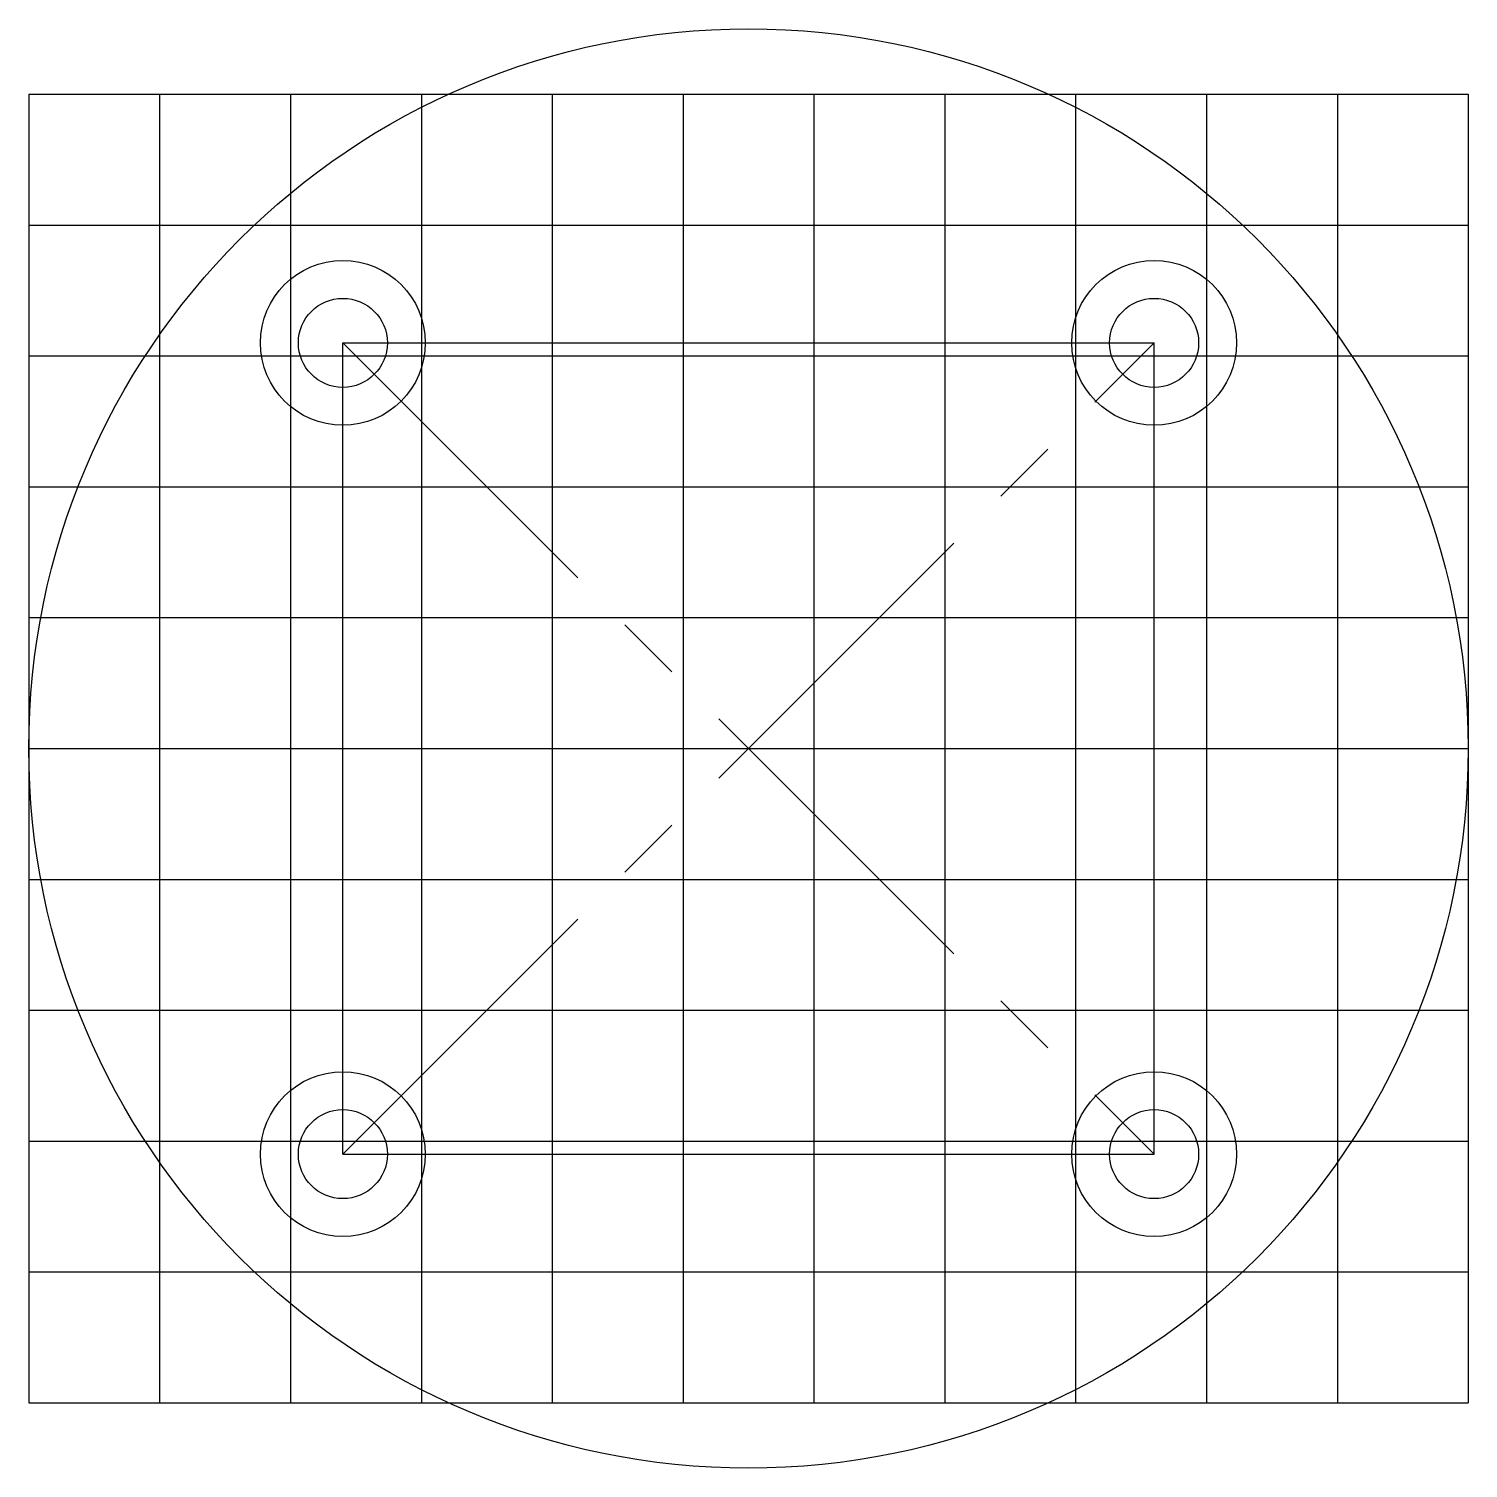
# Model space of a CAD drawing. Header units: millimetres. Extents: x -27.5 to 27.5, y -27.5 to 27.5.
import ezdxf

# ---------------------------------------------------------------- set-up
doc = ezdxf.new("R2010")
doc.units = ezdxf.units.MM
doc.header["$PDSIZE"] = -1
doc.linetypes.add('CENTERX2', pattern=[20.32, 12.7, -2.54, 2.54, -2.54])

msp = doc.modelspace()

# ---------------------------------------------------------------- linework, layer by layer
at = {"color": 7, "linetype": 'Continuous'}
for p, q in [((-27.5, 25), (27.5, 25)), ((-27.5, 25), (-27.5, -25)), ((-22.5, 25), (-22.5, -25)), ((-17.5, 25), (-17.5, -25)), ((-12.5, 25), (-12.5, -25)), ((-7.5, 25), (-7.5, -25)), ((-2.5, 25), (-2.5, -25)), ((2.5, 25), (2.5, -25)), ((7.5, 25), (7.5, -25)), ((12.5, 25), (12.5, -25)), ((17.5, 25), (17.5, -25)), ((22.5, 25), (22.5, -25)), ((27.5, 25), (27.5, -25)), ((-27.5, 20), (27.5, 20)), ((-15.5, -15.5), (-15.5, 15.5)), ((-15.5, 15.5), (15.5, 15.5)), ((15.5, -15.5), (15.5, 15.5)), ((-27.5, 15), (27.5, 15)), ((-27.5, 10), (27.5, 10)), ((-27.5, 5), (27.5, 5)), ((-27.5, 0), (27.5, 0)), ((-27.5, -5), (27.5, -5)), ((-27.5, -10), (27.5, -10)), ((-27.5, -15), (27.5, -15)), ((-15.5, -15.5), (15.5, -15.5)), ((-27.5, -20), (27.5, -20)), ((-27.5, -25), (27.5, -25))]:
    msp.add_line(p, q, dxfattribs=at)
at = {"color": 7, "linetype": 'CENTERX2'}
for p, q in [((-15.5, -15.5), (15.5, 15.5)), ((-15.5, 15.5), (15.5, -15.5))]:
    msp.add_line(p, q, dxfattribs=at)
at = {"color": 7, "linetype": 'Continuous', "lineweight": 25}
for centre, radius in [((0, 0), 27.5), ((-15.5, 15.5), 3.15), ((15.5, 15.5), 3.15), ((-15.5, 15.5), 1.7), ((15.5, 15.5), 1.7), ((-15.5, -15.5), 3.15), ((15.5, -15.5), 3.15), ((-15.5, -15.5), 1.7), ((15.5, -15.5), 1.7)]:
    msp.add_circle(centre, radius, dxfattribs=at)
at = {"color": 7, "linetype": 'Continuous'}
msp.add_point((0, 0), dxfattribs=at)

doc.saveas('drawing.dxf')
